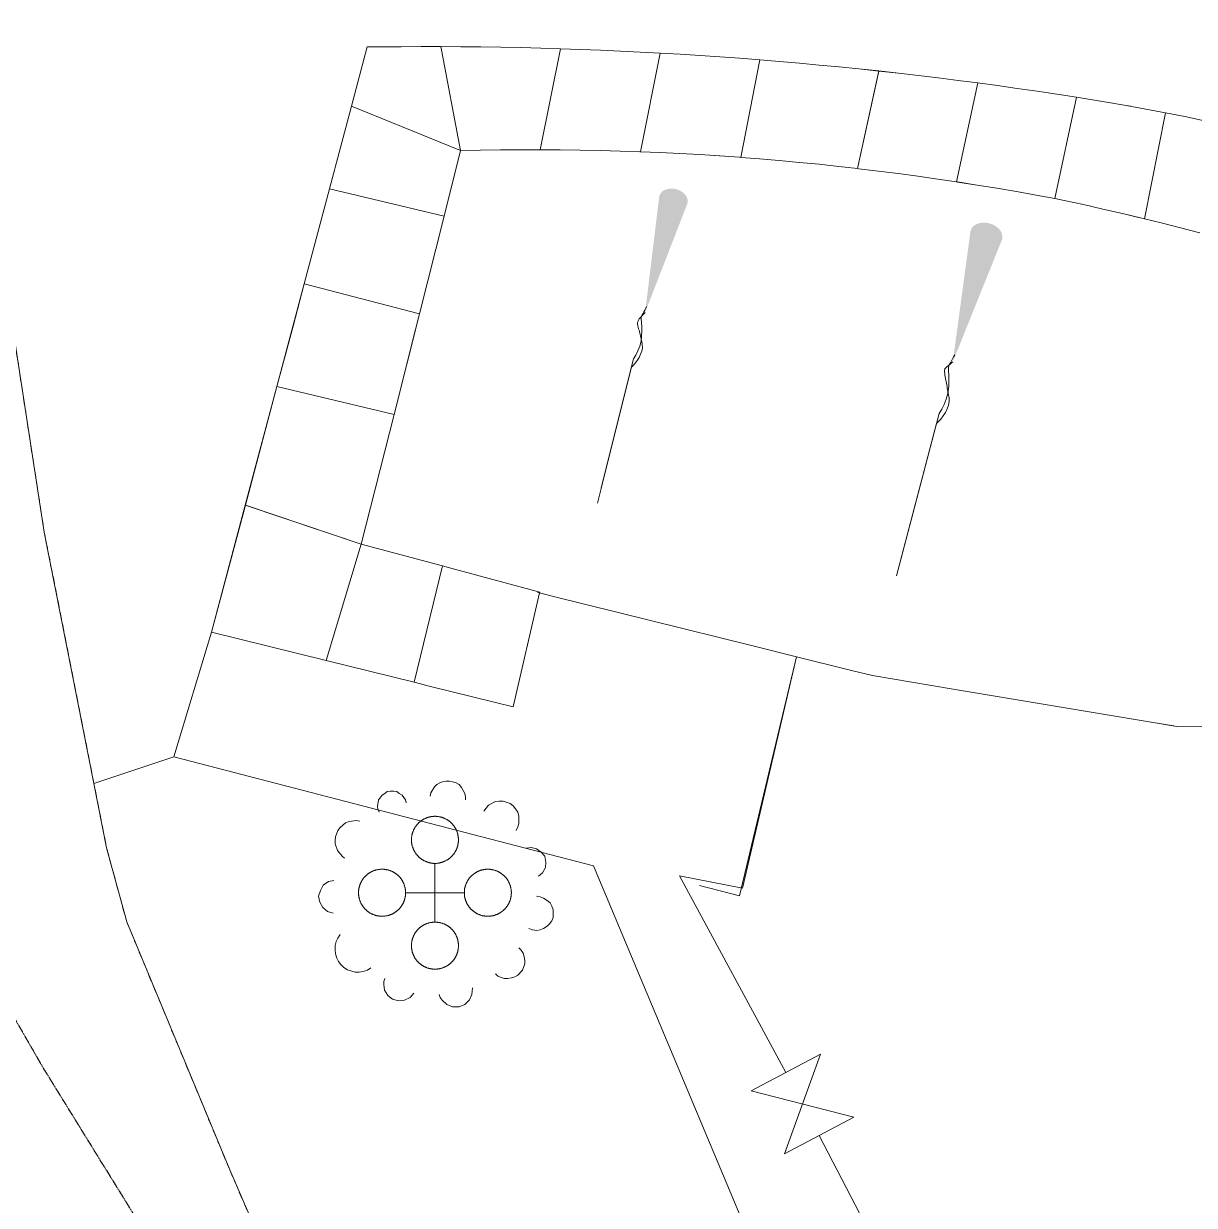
# Model space of a CAD drawing. Header units: millimetres. Extents: x 833924389 to 835767163, y 817400000 to 818811854.
# Drawn here: x 835438298 to 835453241, y 817904658 to 817919737 of the extents above; entities that cross this region are included whole.
import ezdxf

# ---------------------------------------------------------------- set-up
doc = ezdxf.new("R2010")
doc.units = ezdxf.units.MM
doc.header["$LTSCALE"] = 10
doc.header["$MEASUREMENT"] = 0
doc.linetypes.add('11SW4B$1$DGN Style 5', pattern=[1.174922, 0.503538, -0.671384])
doc.linetypes.add('DGN Style 2', pattern=[15.39188, 9.235128, -6.156752])
doc.layers.add('01_Base_Plan', color=5, linetype='Continuous', lineweight=5)

# ---------------------------------------------------------------- blocks, each defined once
blk = doc.blocks.new('11SW4B$0$SLOPE_201')
at = {"linetype": 'Continuous', "lineweight": -2}
h = blk.add_hatch(color=0, dxfattribs=at)
edge = h.paths.add_edge_path(flags=16)
edge.add_ellipse((0.136, 0), major_axis=(0, 0.185), ratio=0.731707, start_angle=0, end_angle=360)
at = {"color": 0, "linetype": 'Continuous', "lineweight": -2}
blk.add_line((2.344, -0.001), (4.131, -0.001), dxfattribs=at)
blk.add_open_spline([(1.621, -0.001), (1.666, -0.022), (1.708, -0.058), (1.757, -0.064), (1.806, -0.07), (1.848, -0.022), (1.893, -0.001), (1.938, 0.02), (1.983, 0.042), (2.028, 0.063), (2.126, 0.107), (2.28, 0.041), (2.344, -0.001)], degree=3, knots=[0, 0, 0, 0, 0.194395, 0.194395, 0.194395, 0.38822, 0.38822, 0.38822, 0.582291, 0.582291, 0.582291, 1, 1, 1, 1], dxfattribs=at)
blk.add_solid([(1.621, -0.001), (0.136, 0.186), (0.136, -0.186)], dxfattribs=at)
blk = doc.blocks.new('11SW4B$0$SLOPE_203')
at = {"linetype": 'Continuous', "lineweight": -2}
h = blk.add_hatch(color=0, dxfattribs=at)
edge = h.paths.add_edge_path(flags=16)
edge.add_ellipse((0.153, 0), major_axis=(0, 0.209), ratio=0.731707, start_angle=0, end_angle=360)
at = {"color": 0, "linetype": 'Continuous', "lineweight": -2}
blk.add_line((2.641, -0.001), (4.651, -0.001), dxfattribs=at)
blk.add_open_spline([(1.826, -0.001), (1.877, -0.025), (1.928, -0.096), (1.979, -0.072), (2.03, -0.049), (2.081, -0.025), (2.132, -0.001), (2.183, 0.023), (2.234, 0.046), (2.285, 0.07), (2.394, 0.121), (2.572, 0.048), (2.641, -0.001)], degree=3, knots=[0, 0, 0, 0, 0.194367, 0.194367, 0.194367, 0.388366, 0.388366, 0.388366, 0.582366, 0.582366, 0.582366, 1, 1, 1, 1], dxfattribs=at)
blk.add_solid([(1.826, -0.001), (0.154, 0.209), (0.153, -0.209)], dxfattribs=at)
blk = doc.blocks.new('11SW4B$0$OVTMIS')
at = {"layer": '01_Base_Plan', "linetype": 'Continuous', "lineweight": 0}
for p, q in [((-0.016, -0.011), (-0.016, 0.364)), ((-0.391, -0.011), (-0.016, -0.011)), ((-0.016, -0.011), (0.359, -0.011)), ((-0.016, -0.386), (-0.016, -0.011))]:
    blk.add_line(p, q, dxfattribs=at)
at = {"layer": '01_Base_Plan', "linetype": 'Continuous', "lineweight": 0, "flags": 128}
for points in [[(-0.076, 1.219), (-0.069, 1.264), (-0.024, 1.339), (0.006, 1.369), (0.044, 1.391), (0.081, 1.406), (0.126, 1.414), (0.171, 1.414), (0.209, 1.406), (0.254, 1.391), (0.291, 1.369), (0.321, 1.331), (0.366, 1.256), (0.374, 1.211), (0.374, 1.174)], [(-0.729, 1.016), (-0.744, 1.054), (-0.751, 1.091), (-0.736, 1.174), (-0.691, 1.234), (-0.654, 1.256), (-0.624, 1.279), (-0.586, 1.286), (-0.541, 1.286), (-0.504, 1.279), (-0.474, 1.256), (-0.436, 1.234), (-0.391, 1.174), (-0.384, 1.136)], [(0.606, 1.031), (0.666, 1.106), (0.756, 1.151), (0.801, 1.159), (0.854, 1.159), (0.944, 1.129), (0.981, 1.099), (1.011, 1.061), (1.041, 1.016), (1.056, 0.971), (1.056, 0.874), (1.041, 0.829), (1.019, 0.784)], [(-1.171, 0.431), (-1.201, 0.454), (-1.261, 0.529), (-1.291, 0.611), (-1.291, 0.656), (-1.284, 0.701), (-1.254, 0.784), (-1.224, 0.821), (-1.194, 0.851), (-1.156, 0.881), (-1.111, 0.896), (-1.021, 0.911), (-0.976, 0.904)], [(-0.016, 0.964), (-0.021, 0.964), (-0.027, 0.964), (-0.032, 0.963), (-0.037, 0.963), (-0.042, 0.963), (-0.048, 0.962), (-0.053, 0.961), (-0.058, 0.961), (-0.063, 0.96), (-0.068, 0.959), (-0.073, 0.958), (-0.079, 0.957), (-0.084, 0.956), (-0.089, 0.955), (-0.094, 0.954), (-0.099, 0.952), (-0.104, 0.951), (-0.109, 0.949), (-0.114, 0.947), (-0.119, 0.946), (-0.124, 0.944), (-0.129, 0.942), (-0.133, 0.94), (-0.138, 0.938), (-0.143, 0.936), (-0.148, 0.933), (-0.152, 0.931), (-0.157, 0.929), (-0.162, 0.926), (-0.166, 0.924), (-0.171, 0.921), (-0.175, 0.918), (-0.18, 0.915), (-0.184, 0.912), (-0.188, 0.91), (-0.193, 0.906), (-0.197, 0.903), (-0.201, 0.9), (-0.205, 0.897), (-0.209, 0.894), (-0.213, 0.89), (-0.217, 0.887), (-0.221, 0.883), (-0.225, 0.88), (-0.228, 0.876), (-0.232, 0.872), (-0.236, 0.868), (-0.239, 0.865), (-0.243, 0.861), (-0.246, 0.857), (-0.249, 0.853), (-0.253, 0.848), (-0.256, 0.844), (-0.259, 0.84), (-0.262, 0.836), (-0.265, 0.832), (-0.268, 0.827), (-0.271, 0.823), (-0.273, 0.818), (-0.276, 0.814), (-0.279, 0.809), (-0.281, 0.805), (-0.283, 0.8), (-0.286, 0.795), (-0.288, 0.79), (-0.29, 0.786), (-0.292, 0.781), (-0.294, 0.776), (-0.296, 0.771), (-0.298, 0.766), (-0.3, 0.761), (-0.301, 0.756), (-0.303, 0.751), (-0.305, 0.746), (-0.306, 0.741), (-0.307, 0.736), (-0.308, 0.731), (-0.31, 0.726), (-0.311, 0.721), (-0.312, 0.716), (-0.313, 0.711), (-0.313, 0.706), (-0.314, 0.7), (-0.315, 0.695), (-0.315, 0.69), (-0.315, 0.685), (-0.316, 0.679), (-0.316, 0.674), (-0.316, 0.669), (-0.316, 0.664), (-0.316, 0.658), (-0.316, 0.653), (-0.316, 0.648), (-0.315, 0.643), (-0.315, 0.638), (-0.315, 0.632), (-0.314, 0.627), (-0.313, 0.622), (-0.313, 0.617), (-0.312, 0.612), (-0.311, 0.607), (-0.31, 0.601), (-0.308, 0.596), (-0.307, 0.591), (-0.306, 0.586), (-0.305, 0.581), (-0.303, 0.576), (-0.301, 0.571), (-0.3, 0.566), (-0.298, 0.561), (-0.296, 0.556), (-0.294, 0.551), (-0.292, 0.547), (-0.29, 0.542), (-0.288, 0.537), (-0.286, 0.532), (-0.283, 0.528), (-0.281, 0.523), (-0.279, 0.518), (-0.276, 0.514), (-0.273, 0.509), (-0.271, 0.505), (-0.268, 0.5), (-0.265, 0.496), (-0.262, 0.492), (-0.259, 0.487), (-0.256, 0.483), (-0.253, 0.479), (-0.249, 0.475), (-0.246, 0.471), (-0.243, 0.467), (-0.239, 0.463), (-0.236, 0.459), (-0.232, 0.455), (-0.228, 0.452), (-0.225, 0.448), (-0.221, 0.444), (-0.217, 0.441), (-0.213, 0.437), (-0.209, 0.434), (-0.205, 0.431), (-0.201, 0.427), (-0.197, 0.424), (-0.193, 0.421), (-0.188, 0.418), (-0.184, 0.415), (-0.18, 0.412), (-0.175, 0.409), (-0.171, 0.407), (-0.166, 0.404), (-0.162, 0.401), (-0.157, 0.399), (-0.152, 0.396), (-0.148, 0.394), (-0.143, 0.392), (-0.138, 0.39), (-0.133, 0.388), (-0.129, 0.386), (-0.124, 0.384), (-0.119, 0.382), (-0.114, 0.38), (-0.109, 0.378), (-0.104, 0.377), (-0.099, 0.375), (-0.094, 0.374), (-0.089, 0.373), (-0.084, 0.371), (-0.079, 0.37), (-0.073, 0.369), (-0.068, 0.368), (-0.063, 0.367), (-0.058, 0.367), (-0.053, 0.366), (-0.048, 0.365), (-0.042, 0.365), (-0.037, 0.364), (-0.032, 0.364), (-0.027, 0.364), (-0.021, 0.364), (-0.016, 0.364)], [(-0.016, 0.364), (-0.011, 0.364), (-0.006, 0.364), (-0.001, 0.364), (0.005, 0.364), (0.01, 0.365), (0.015, 0.365), (0.02, 0.366), (0.026, 0.367), (0.031, 0.367), (0.036, 0.368), (0.041, 0.369), (0.046, 0.37), (0.051, 0.371), (0.056, 0.373), (0.061, 0.374), (0.067, 0.375), (0.071, 0.377), (0.077, 0.378), (0.081, 0.38), (0.086, 0.382), (0.091, 0.384), (0.096, 0.386), (0.101, 0.388), (0.106, 0.39), (0.111, 0.392), (0.115, 0.394), (0.12, 0.396), (0.125, 0.399), (0.129, 0.401), (0.134, 0.404), (0.138, 0.407), (0.143, 0.409), (0.147, 0.412), (0.152, 0.415), (0.156, 0.418), (0.16, 0.421), (0.164, 0.424), (0.169, 0.427), (0.173, 0.431), (0.177, 0.434), (0.181, 0.437), (0.185, 0.441), (0.188, 0.444), (0.192, 0.448), (0.196, 0.452), (0.2, 0.455), (0.203, 0.459), (0.207, 0.463), (0.21, 0.467), (0.214, 0.471), (0.217, 0.475), (0.22, 0.479), (0.223, 0.483), (0.227, 0.487), (0.23, 0.492), (0.233, 0.496), (0.235, 0.5), (0.238, 0.505), (0.241, 0.509), (0.244, 0.514), (0.246, 0.518), (0.249, 0.523), (0.251, 0.528), (0.253, 0.532), (0.256, 0.537), (0.258, 0.542), (0.26, 0.547), (0.262, 0.551), (0.264, 0.556), (0.266, 0.561), (0.267, 0.566), (0.269, 0.571), (0.271, 0.576), (0.272, 0.581), (0.274, 0.586), (0.275, 0.591), (0.276, 0.596), (0.277, 0.601), (0.278, 0.607), (0.279, 0.612), (0.28, 0.617), (0.281, 0.622), (0.282, 0.627), (0.282, 0.632), (0.283, 0.638), (0.283, 0.643), (0.283, 0.648), (0.284, 0.653), (0.284, 0.658), (0.284, 0.664), (0.284, 0.669), (0.284, 0.674), (0.283, 0.679), (0.283, 0.685), (0.283, 0.69), (0.282, 0.695), (0.282, 0.7), (0.281, 0.706), (0.28, 0.711), (0.279, 0.716), (0.278, 0.721), (0.277, 0.726), (0.276, 0.731), (0.275, 0.736), (0.274, 0.741), (0.272, 0.746), (0.271, 0.751), (0.269, 0.756), (0.267, 0.761), (0.266, 0.766), (0.264, 0.771), (0.262, 0.776), (0.26, 0.781), (0.258, 0.786), (0.256, 0.79), (0.253, 0.795), (0.251, 0.8), (0.249, 0.805), (0.246, 0.809), (0.244, 0.814), (0.241, 0.818), (0.238, 0.823), (0.235, 0.827), (0.233, 0.832), (0.23, 0.836), (0.227, 0.84), (0.223, 0.844), (0.22, 0.848), (0.217, 0.853), (0.214, 0.857), (0.21, 0.861), (0.207, 0.865), (0.203, 0.868), (0.2, 0.872), (0.196, 0.876), (0.192, 0.88), (0.188, 0.883), (0.185, 0.887), (0.181, 0.89), (0.177, 0.894), (0.173, 0.897), (0.169, 0.9), (0.164, 0.903), (0.16, 0.906), (0.156, 0.91), (0.152, 0.912), (0.147, 0.915), (0.143, 0.918), (0.138, 0.921), (0.134, 0.924), (0.129, 0.926), (0.125, 0.929), (0.12, 0.931), (0.115, 0.933), (0.111, 0.936), (0.106, 0.938), (0.101, 0.94), (0.096, 0.942), (0.091, 0.944), (0.086, 0.946), (0.081, 0.947), (0.077, 0.949), (0.071, 0.951), (0.067, 0.952), (0.061, 0.954), (0.056, 0.955), (0.051, 0.956), (0.046, 0.957), (0.041, 0.958), (0.036, 0.959), (0.031, 0.96), (0.026, 0.961), (0.02, 0.961), (0.015, 0.962), (0.01, 0.963), (0.005, 0.963), (-0.001, 0.963), (-0.006, 0.964), (-0.011, 0.964), (-0.016, 0.964)], [(1.146, 0.559), (1.214, 0.566), (1.281, 0.551), (1.341, 0.506), (1.386, 0.454), (1.401, 0.379), (1.394, 0.311), (1.356, 0.244), (1.304, 0.199)], [(-0.391, -0.011), (-0.391, -0.006), (-0.391, -0.001), (-0.392, 0.004), (-0.392, 0.01), (-0.392, 0.015), (-0.393, 0.02), (-0.393, 0.025), (-0.394, 0.031), (-0.395, 0.036), (-0.396, 0.041), (-0.397, 0.046), (-0.398, 0.051), (-0.399, 0.056), (-0.4, 0.061), (-0.401, 0.066), (-0.403, 0.071), (-0.404, 0.076), (-0.406, 0.081), (-0.408, 0.086), (-0.409, 0.091), (-0.411, 0.096), (-0.413, 0.101), (-0.415, 0.106), (-0.417, 0.111), (-0.419, 0.115), (-0.422, 0.12), (-0.424, 0.125), (-0.426, 0.13), (-0.429, 0.134), (-0.431, 0.139), (-0.434, 0.143), (-0.437, 0.148), (-0.44, 0.152), (-0.442, 0.157), (-0.445, 0.161), (-0.448, 0.165), (-0.452, 0.169), (-0.455, 0.173), (-0.458, 0.178), (-0.461, 0.182), (-0.465, 0.186), (-0.468, 0.19), (-0.472, 0.193), (-0.475, 0.197), (-0.479, 0.201), (-0.483, 0.205), (-0.487, 0.208), (-0.49, 0.212), (-0.494, 0.215), (-0.498, 0.219), (-0.502, 0.222), (-0.506, 0.225), (-0.511, 0.228), (-0.515, 0.231), (-0.519, 0.235), (-0.523, 0.237), (-0.528, 0.24), (-0.532, 0.243), (-0.537, 0.246), (-0.541, 0.249), (-0.546, 0.251), (-0.55, 0.254), (-0.555, 0.256), (-0.56, 0.258), (-0.564, 0.261), (-0.569, 0.263), (-0.574, 0.265), (-0.579, 0.267), (-0.584, 0.269), (-0.589, 0.271), (-0.594, 0.272), (-0.598, 0.274), (-0.604, 0.276), (-0.608, 0.277), (-0.614, 0.279), (-0.619, 0.28), (-0.624, 0.281), (-0.629, 0.282), (-0.634, 0.283), (-0.639, 0.284), (-0.644, 0.285), (-0.649, 0.286), (-0.655, 0.286), (-0.66, 0.287), (-0.665, 0.288), (-0.67, 0.288), (-0.676, 0.288), (-0.681, 0.289), (-0.686, 0.289), (-0.691, 0.289), (-0.696, 0.289), (-0.702, 0.289), (-0.707, 0.288), (-0.712, 0.288), (-0.717, 0.288), (-0.723, 0.287), (-0.728, 0.286), (-0.733, 0.286), (-0.738, 0.285), (-0.743, 0.284), (-0.748, 0.283), (-0.754, 0.282), (-0.759, 0.281), (-0.764, 0.28), (-0.769, 0.279), (-0.774, 0.277), (-0.779, 0.276), (-0.784, 0.274), (-0.789, 0.272), (-0.794, 0.271), (-0.799, 0.269), (-0.804, 0.267), (-0.808, 0.265), (-0.813, 0.263), (-0.818, 0.261), (-0.823, 0.258), (-0.827, 0.256), (-0.832, 0.254), (-0.837, 0.251), (-0.841, 0.249), (-0.846, 0.246), (-0.85, 0.243), (-0.855, 0.24), (-0.859, 0.237), (-0.863, 0.235), (-0.868, 0.231), (-0.872, 0.228), (-0.876, 0.225), (-0.88, 0.222), (-0.884, 0.219), (-0.888, 0.215), (-0.892, 0.212), (-0.896, 0.208), (-0.9, 0.205), (-0.903, 0.201), (-0.907, 0.197), (-0.911, 0.193), (-0.914, 0.19), (-0.918, 0.186), (-0.921, 0.182), (-0.924, 0.178), (-0.928, 0.173), (-0.931, 0.169), (-0.934, 0.165), (-0.937, 0.161), (-0.94, 0.157), (-0.943, 0.152), (-0.946, 0.148), (-0.948, 0.143), (-0.951, 0.139), (-0.954, 0.134), (-0.956, 0.13), (-0.958, 0.125), (-0.961, 0.12), (-0.963, 0.115), (-0.965, 0.111), (-0.967, 0.106), (-0.969, 0.101), (-0.971, 0.096), (-0.973, 0.091), (-0.975, 0.086), (-0.976, 0.081), (-0.978, 0.076), (-0.98, 0.071), (-0.981, 0.066), (-0.982, 0.061), (-0.983, 0.056), (-0.985, 0.051), (-0.986, 0.046), (-0.987, 0.041), (-0.988, 0.036), (-0.988, 0.031), (-0.989, 0.025), (-0.99, 0.02), (-0.99, 0.015), (-0.99, 0.01), (-0.991, 0.004), (-0.991, -0.001), (-0.991, -0.006), (-0.991, -0.011), (-0.991, -0.017), (-0.991, -0.022), (-0.991, -0.027), (-0.99, -0.032), (-0.99, -0.037), (-0.99, -0.043), (-0.989, -0.048), (-0.988, -0.053), (-0.988, -0.058), (-0.987, -0.063), (-0.986, -0.068), (-0.985, -0.074), (-0.983, -0.079), (-0.982, -0.084), (-0.981, -0.089), (-0.98, -0.094), (-0.978, -0.099), (-0.976, -0.104), (-0.975, -0.109), (-0.973, -0.114), (-0.971, -0.119), (-0.969, -0.124), (-0.967, -0.128), (-0.965, -0.133), (-0.963, -0.138), (-0.961, -0.143), (-0.958, -0.147), (-0.956, -0.152), (-0.954, -0.157), (-0.951, -0.161), (-0.948, -0.166), (-0.946, -0.17), (-0.943, -0.175), (-0.94, -0.179), (-0.937, -0.183), (-0.934, -0.188), (-0.931, -0.192), (-0.928, -0.196), (-0.924, -0.2), (-0.921, -0.204), (-0.918, -0.208), (-0.914, -0.212), (-0.911, -0.216), (-0.907, -0.22), (-0.903, -0.223), (-0.9, -0.227), (-0.896, -0.231), (-0.892, -0.234), (-0.888, -0.238), (-0.884, -0.241), (-0.88, -0.244), (-0.876, -0.248), (-0.872, -0.251), (-0.868, -0.254), (-0.863, -0.257), (-0.859, -0.26), (-0.855, -0.263), (-0.85, -0.266), (-0.846, -0.268), (-0.841, -0.271), (-0.837, -0.274), (-0.832, -0.276), (-0.827, -0.279), (-0.823, -0.281), (-0.818, -0.283), (-0.813, -0.285), (-0.808, -0.287), (-0.804, -0.289), (-0.799, -0.291), (-0.794, -0.293), (-0.789, -0.295), (-0.784, -0.297), (-0.779, -0.298), (-0.774, -0.3), (-0.769, -0.301), (-0.764, -0.302), (-0.759, -0.304), (-0.754, -0.305), (-0.748, -0.306), (-0.743, -0.307), (-0.738, -0.308), (-0.733, -0.308), (-0.728, -0.309), (-0.723, -0.31), (-0.717, -0.31), (-0.712, -0.311), (-0.707, -0.311), (-0.702, -0.311), (-0.696, -0.311), (-0.691, -0.311), (-0.686, -0.311), (-0.681, -0.311), (-0.676, -0.311), (-0.67, -0.311), (-0.665, -0.31), (-0.66, -0.31), (-0.655, -0.309), (-0.649, -0.308), (-0.644, -0.308), (-0.639, -0.307), (-0.634, -0.306), (-0.629, -0.305), (-0.624, -0.304), (-0.619, -0.302), (-0.614, -0.301), (-0.608, -0.3), (-0.604, -0.298), (-0.598, -0.297), (-0.594, -0.295), (-0.589, -0.293), (-0.584, -0.291), (-0.579, -0.289), (-0.574, -0.287), (-0.569, -0.285), (-0.564, -0.283), (-0.56, -0.281), (-0.555, -0.279), (-0.55, -0.276), (-0.546, -0.274), (-0.541, -0.271), (-0.537, -0.268), (-0.532, -0.266), (-0.528, -0.263), (-0.523, -0.26), (-0.519, -0.257), (-0.515, -0.254), (-0.511, -0.251), (-0.506, -0.248), (-0.502, -0.244), (-0.498, -0.241), (-0.494, -0.238), (-0.49, -0.234), (-0.487, -0.231), (-0.483, -0.227), (-0.479, -0.223), (-0.475, -0.22), (-0.472, -0.216), (-0.468, -0.212), (-0.465, -0.208), (-0.461, -0.204), (-0.458, -0.2), (-0.455, -0.196), (-0.452, -0.192), (-0.448, -0.188), (-0.445, -0.183), (-0.442, -0.179), (-0.44, -0.175), (-0.437, -0.17), (-0.434, -0.166), (-0.431, -0.161), (-0.429, -0.157), (-0.426, -0.152), (-0.424, -0.147), (-0.422, -0.143), (-0.419, -0.138), (-0.417, -0.133), (-0.415, -0.128), (-0.413, -0.124), (-0.411, -0.119), (-0.409, -0.114), (-0.408, -0.109), (-0.406, -0.104), (-0.404, -0.099), (-0.403, -0.094), (-0.401, -0.089), (-0.4, -0.084), (-0.399, -0.079), (-0.398, -0.074), (-0.397, -0.068), (-0.396, -0.063), (-0.395, -0.058), (-0.394, -0.053), (-0.393, -0.048), (-0.393, -0.043), (-0.392, -0.037), (-0.392, -0.032), (-0.392, -0.027), (-0.391, -0.022), (-0.391, -0.017), (-0.391, -0.011)], [(0.959, -0.011), (0.959, -0.006), (0.959, -0.001), (0.958, 0.004), (0.958, 0.01), (0.958, 0.015), (0.957, 0.02), (0.957, 0.025), (0.956, 0.031), (0.955, 0.036), (0.954, 0.041), (0.953, 0.046), (0.952, 0.051), (0.951, 0.056), (0.95, 0.061), (0.949, 0.066), (0.947, 0.071), (0.946, 0.076), (0.944, 0.081), (0.942, 0.086), (0.941, 0.091), (0.939, 0.096), (0.937, 0.101), (0.935, 0.106), (0.933, 0.111), (0.931, 0.115), (0.928, 0.12), (0.926, 0.125), (0.924, 0.13), (0.921, 0.134), (0.919, 0.139), (0.916, 0.143), (0.913, 0.148), (0.91, 0.152), (0.908, 0.157), (0.905, 0.161), (0.902, 0.165), (0.898, 0.169), (0.895, 0.173), (0.892, 0.178), (0.889, 0.182), (0.885, 0.186), (0.882, 0.19), (0.878, 0.193), (0.875, 0.197), (0.871, 0.201), (0.867, 0.205), (0.863, 0.208), (0.86, 0.212), (0.856, 0.215), (0.852, 0.219), (0.848, 0.222), (0.844, 0.225), (0.839, 0.228), (0.835, 0.231), (0.831, 0.235), (0.827, 0.237), (0.822, 0.24), (0.818, 0.243), (0.813, 0.246), (0.809, 0.249), (0.804, 0.251), (0.8, 0.254), (0.795, 0.256), (0.79, 0.258), (0.786, 0.261), (0.781, 0.263), (0.776, 0.265), (0.771, 0.267), (0.766, 0.269), (0.761, 0.271), (0.756, 0.272), (0.752, 0.274), (0.746, 0.276), (0.742, 0.277), (0.736, 0.279), (0.731, 0.28), (0.726, 0.281), (0.721, 0.282), (0.716, 0.283), (0.711, 0.284), (0.706, 0.285), (0.701, 0.286), (0.695, 0.286), (0.69, 0.287), (0.685, 0.288), (0.68, 0.288), (0.674, 0.288), (0.669, 0.289), (0.664, 0.289), (0.659, 0.289), (0.654, 0.289), (0.648, 0.289), (0.643, 0.288), (0.638, 0.288), (0.633, 0.288), (0.627, 0.287), (0.622, 0.286), (0.617, 0.286), (0.612, 0.285), (0.607, 0.284), (0.602, 0.283), (0.596, 0.282), (0.591, 0.281), (0.586, 0.28), (0.581, 0.279), (0.576, 0.277), (0.571, 0.276), (0.566, 0.274), (0.561, 0.272), (0.556, 0.271), (0.551, 0.269), (0.546, 0.267), (0.542, 0.265), (0.537, 0.263), (0.532, 0.261), (0.527, 0.258), (0.523, 0.256), (0.518, 0.254), (0.513, 0.251), (0.509, 0.249), (0.504, 0.246), (0.5, 0.243), (0.495, 0.24), (0.491, 0.237), (0.487, 0.235), (0.482, 0.231), (0.478, 0.228), (0.474, 0.225), (0.47, 0.222), (0.466, 0.219), (0.462, 0.215), (0.458, 0.212), (0.454, 0.208), (0.45, 0.205), (0.447, 0.201), (0.443, 0.197), (0.439, 0.193), (0.436, 0.19), (0.432, 0.186), (0.429, 0.182), (0.426, 0.178), (0.422, 0.173), (0.419, 0.169), (0.416, 0.165), (0.413, 0.161), (0.41, 0.157), (0.407, 0.152), (0.404, 0.148), (0.402, 0.143), (0.399, 0.139), (0.396, 0.134), (0.394, 0.13), (0.392, 0.125), (0.389, 0.12), (0.387, 0.115), (0.385, 0.111), (0.383, 0.106), (0.381, 0.101), (0.379, 0.096), (0.377, 0.091), (0.375, 0.086), (0.374, 0.081), (0.372, 0.076), (0.37, 0.071), (0.369, 0.066), (0.368, 0.061), (0.367, 0.056), (0.365, 0.051), (0.364, 0.046), (0.363, 0.041), (0.362, 0.036), (0.362, 0.031), (0.361, 0.025), (0.36, 0.02), (0.36, 0.015), (0.36, 0.01), (0.359, 0.004), (0.359, -0.001), (0.359, -0.006), (0.359, -0.011)], [(-1.314, -0.274), (-1.389, -0.251), (-1.449, -0.199), (-1.486, -0.131), (-1.501, -0.056), (-1.479, 0.019), (-1.441, 0.086), (-1.374, 0.131), (-1.306, 0.146)], [(0.359, -0.011), (0.359, -0.017), (0.359, -0.022), (0.359, -0.027), (0.36, -0.032), (0.36, -0.037), (0.36, -0.043), (0.361, -0.048), (0.362, -0.053), (0.362, -0.058), (0.363, -0.063), (0.364, -0.068), (0.365, -0.074), (0.367, -0.079), (0.368, -0.084), (0.369, -0.089), (0.37, -0.094), (0.372, -0.099), (0.374, -0.104), (0.375, -0.109), (0.377, -0.114), (0.379, -0.119), (0.381, -0.124), (0.383, -0.128), (0.385, -0.133), (0.387, -0.138), (0.389, -0.143), (0.392, -0.147), (0.394, -0.152), (0.396, -0.157), (0.399, -0.161), (0.402, -0.166), (0.404, -0.17), (0.407, -0.175), (0.41, -0.179), (0.413, -0.183), (0.416, -0.188), (0.419, -0.192), (0.422, -0.196), (0.426, -0.2), (0.429, -0.204), (0.432, -0.208), (0.436, -0.212), (0.439, -0.216), (0.443, -0.22), (0.447, -0.223), (0.45, -0.227), (0.454, -0.231), (0.458, -0.234), (0.462, -0.238), (0.466, -0.241), (0.47, -0.244), (0.474, -0.248), (0.478, -0.251), (0.482, -0.254), (0.487, -0.257), (0.491, -0.26), (0.495, -0.263), (0.5, -0.266), (0.504, -0.268), (0.509, -0.271), (0.513, -0.274), (0.518, -0.276), (0.523, -0.279), (0.527, -0.281), (0.532, -0.283), (0.537, -0.285), (0.542, -0.287), (0.546, -0.289), (0.551, -0.291), (0.556, -0.293), (0.561, -0.295), (0.566, -0.297), (0.571, -0.298), (0.576, -0.3), (0.581, -0.301), (0.586, -0.302), (0.591, -0.304), (0.596, -0.305), (0.602, -0.306), (0.607, -0.307), (0.612, -0.308), (0.617, -0.308), (0.622, -0.309), (0.627, -0.31), (0.633, -0.31), (0.638, -0.311), (0.643, -0.311), (0.648, -0.311), (0.654, -0.311), (0.659, -0.311), (0.664, -0.311), (0.669, -0.311), (0.674, -0.311), (0.68, -0.311), (0.685, -0.31), (0.69, -0.31), (0.695, -0.309), (0.701, -0.308), (0.706, -0.308), (0.711, -0.307), (0.716, -0.306), (0.721, -0.305), (0.726, -0.304), (0.731, -0.302), (0.736, -0.301), (0.742, -0.3), (0.746, -0.298), (0.752, -0.297), (0.756, -0.295), (0.761, -0.293), (0.766, -0.291), (0.771, -0.289), (0.776, -0.287), (0.781, -0.285), (0.786, -0.283), (0.79, -0.281), (0.795, -0.279), (0.8, -0.276), (0.804, -0.274), (0.809, -0.271), (0.813, -0.268), (0.818, -0.266), (0.822, -0.263), (0.827, -0.26), (0.831, -0.257), (0.835, -0.254), (0.839, -0.251), (0.844, -0.248), (0.848, -0.244), (0.852, -0.241), (0.856, -0.238), (0.86, -0.234), (0.863, -0.231), (0.867, -0.227), (0.871, -0.223), (0.875, -0.22), (0.878, -0.216), (0.882, -0.212), (0.885, -0.208), (0.889, -0.204), (0.892, -0.2), (0.895, -0.196), (0.898, -0.192), (0.902, -0.188), (0.905, -0.183), (0.908, -0.179), (0.91, -0.175), (0.913, -0.17), (0.916, -0.166), (0.919, -0.161), (0.921, -0.157), (0.924, -0.152), (0.926, -0.147), (0.928, -0.143), (0.931, -0.138), (0.933, -0.133), (0.935, -0.128), (0.937, -0.124), (0.939, -0.119), (0.941, -0.114), (0.942, -0.109), (0.944, -0.104), (0.946, -0.099), (0.947, -0.094), (0.949, -0.089), (0.95, -0.084), (0.951, -0.079), (0.952, -0.074), (0.953, -0.068), (0.954, -0.063), (0.955, -0.058), (0.956, -0.053), (0.957, -0.048), (0.957, -0.043), (0.958, -0.037), (0.958, -0.032), (0.958, -0.027), (0.959, -0.022), (0.959, -0.017), (0.959, -0.011)], [(1.281, -0.056), (1.326, -0.064), (1.371, -0.079), (1.416, -0.109), (1.454, -0.139), (1.476, -0.184), (1.491, -0.229), (1.491, -0.326), (1.476, -0.371), (1.446, -0.409), (1.416, -0.439), (1.371, -0.469), (1.326, -0.484), (1.281, -0.491), (1.229, -0.484), (1.184, -0.469)], [(-0.016, -0.386), (-0.021, -0.386), (-0.027, -0.386), (-0.032, -0.387), (-0.037, -0.387), (-0.042, -0.387), (-0.048, -0.388), (-0.053, -0.389), (-0.058, -0.389), (-0.063, -0.39), (-0.068, -0.391), (-0.073, -0.392), (-0.079, -0.393), (-0.084, -0.394), (-0.089, -0.395), (-0.094, -0.396), (-0.099, -0.398), (-0.104, -0.399), (-0.109, -0.401), (-0.114, -0.403), (-0.119, -0.404), (-0.124, -0.406), (-0.129, -0.408), (-0.133, -0.41), (-0.138, -0.412), (-0.143, -0.414), (-0.148, -0.417), (-0.152, -0.419), (-0.157, -0.421), (-0.162, -0.424), (-0.166, -0.426), (-0.171, -0.429), (-0.175, -0.432), (-0.18, -0.435), (-0.184, -0.438), (-0.188, -0.44), (-0.193, -0.444), (-0.197, -0.447), (-0.201, -0.45), (-0.205, -0.453), (-0.209, -0.456), (-0.213, -0.46), (-0.217, -0.463), (-0.221, -0.467), (-0.225, -0.47), (-0.228, -0.474), (-0.232, -0.478), (-0.236, -0.482), (-0.239, -0.485), (-0.243, -0.489), (-0.246, -0.493), (-0.249, -0.497), (-0.253, -0.502), (-0.256, -0.506), (-0.259, -0.51), (-0.262, -0.514), (-0.265, -0.518), (-0.268, -0.523), (-0.271, -0.527), (-0.273, -0.532), (-0.276, -0.536), (-0.279, -0.541), (-0.281, -0.545), (-0.283, -0.55), (-0.286, -0.555), (-0.288, -0.56), (-0.29, -0.564), (-0.292, -0.569), (-0.294, -0.574), (-0.296, -0.579), (-0.298, -0.584), (-0.3, -0.589), (-0.301, -0.594), (-0.303, -0.599), (-0.305, -0.604), (-0.306, -0.609), (-0.307, -0.614), (-0.308, -0.619), (-0.31, -0.624), (-0.311, -0.629), (-0.312, -0.634), (-0.313, -0.639), (-0.313, -0.644), (-0.314, -0.65), (-0.315, -0.655), (-0.315, -0.66), (-0.315, -0.665), (-0.316, -0.671), (-0.316, -0.676), (-0.316, -0.681), (-0.316, -0.686), (-0.316, -0.692), (-0.316, -0.697), (-0.316, -0.702), (-0.315, -0.707), (-0.315, -0.712), (-0.315, -0.718), (-0.314, -0.723), (-0.313, -0.728), (-0.313, -0.733), (-0.312, -0.738), (-0.311, -0.743), (-0.31, -0.749), (-0.308, -0.754), (-0.307, -0.759), (-0.306, -0.764), (-0.305, -0.769), (-0.303, -0.774), (-0.301, -0.779), (-0.3, -0.784), (-0.298, -0.789), (-0.296, -0.794), (-0.294, -0.799), (-0.292, -0.803), (-0.29, -0.808), (-0.288, -0.813), (-0.286, -0.818), (-0.283, -0.822), (-0.281, -0.827), (-0.279, -0.832), (-0.276, -0.836), (-0.273, -0.841), (-0.271, -0.845), (-0.268, -0.85), (-0.265, -0.854), (-0.262, -0.858), (-0.259, -0.863), (-0.256, -0.867), (-0.253, -0.871), (-0.249, -0.875), (-0.246, -0.879), (-0.243, -0.883), (-0.239, -0.887), (-0.236, -0.891), (-0.232, -0.895), (-0.228, -0.898), (-0.225, -0.902), (-0.221, -0.906), (-0.217, -0.909), (-0.213, -0.913), (-0.209, -0.916), (-0.205, -0.919), (-0.201, -0.923), (-0.197, -0.926), (-0.193, -0.929), (-0.188, -0.932), (-0.184, -0.935), (-0.18, -0.938), (-0.175, -0.941), (-0.171, -0.943), (-0.166, -0.946), (-0.162, -0.949), (-0.157, -0.951), (-0.152, -0.954), (-0.148, -0.956), (-0.143, -0.958), (-0.138, -0.96), (-0.133, -0.962), (-0.129, -0.964), (-0.124, -0.966), (-0.119, -0.968), (-0.114, -0.97), (-0.109, -0.972), (-0.104, -0.973), (-0.099, -0.975), (-0.094, -0.976), (-0.089, -0.977), (-0.084, -0.979), (-0.079, -0.98), (-0.073, -0.981), (-0.068, -0.982), (-0.063, -0.983), (-0.058, -0.983), (-0.053, -0.984), (-0.048, -0.985), (-0.042, -0.985), (-0.037, -0.986), (-0.032, -0.986), (-0.027, -0.986), (-0.021, -0.986), (-0.016, -0.986), (-0.011, -0.986), (-0.006, -0.986), (-0.001, -0.986), (0.005, -0.986), (0.01, -0.985), (0.015, -0.985), (0.02, -0.984), (0.026, -0.983), (0.031, -0.983), (0.036, -0.982), (0.041, -0.981), (0.046, -0.98), (0.051, -0.979), (0.056, -0.977), (0.061, -0.976), (0.067, -0.975), (0.071, -0.973), (0.077, -0.972), (0.081, -0.97), (0.086, -0.968), (0.091, -0.966), (0.096, -0.964), (0.101, -0.962), (0.106, -0.96), (0.111, -0.958), (0.115, -0.956), (0.12, -0.954), (0.125, -0.951), (0.129, -0.949), (0.134, -0.946), (0.138, -0.943), (0.143, -0.941), (0.147, -0.938), (0.152, -0.935), (0.156, -0.932), (0.16, -0.929), (0.164, -0.926), (0.169, -0.923), (0.173, -0.919), (0.177, -0.916), (0.181, -0.913), (0.185, -0.909), (0.188, -0.906), (0.192, -0.902), (0.196, -0.898), (0.2, -0.895), (0.203, -0.891), (0.207, -0.887), (0.21, -0.883), (0.214, -0.879), (0.217, -0.875), (0.22, -0.871), (0.223, -0.867), (0.227, -0.863), (0.23, -0.858), (0.233, -0.854), (0.235, -0.85), (0.238, -0.845), (0.241, -0.841), (0.244, -0.836), (0.246, -0.832), (0.249, -0.827), (0.251, -0.822), (0.253, -0.818), (0.256, -0.813), (0.258, -0.808), (0.26, -0.803), (0.262, -0.799), (0.264, -0.794), (0.266, -0.789), (0.267, -0.784), (0.269, -0.779), (0.271, -0.774), (0.272, -0.769), (0.274, -0.764), (0.275, -0.759), (0.276, -0.754), (0.277, -0.749), (0.278, -0.743), (0.279, -0.738), (0.28, -0.733), (0.281, -0.728), (0.282, -0.723), (0.282, -0.718), (0.283, -0.712), (0.283, -0.707), (0.283, -0.702), (0.284, -0.697), (0.284, -0.692), (0.284, -0.686), (0.284, -0.681), (0.284, -0.676), (0.283, -0.671), (0.283, -0.665), (0.283, -0.66), (0.282, -0.655), (0.282, -0.65), (0.281, -0.644), (0.28, -0.639), (0.279, -0.634), (0.278, -0.629), (0.277, -0.624), (0.276, -0.619), (0.275, -0.614), (0.274, -0.609), (0.272, -0.604), (0.271, -0.599), (0.269, -0.594), (0.267, -0.589), (0.266, -0.584), (0.264, -0.579), (0.262, -0.574), (0.26, -0.569), (0.258, -0.564), (0.256, -0.56), (0.253, -0.555), (0.251, -0.55), (0.249, -0.545), (0.246, -0.541), (0.244, -0.536), (0.241, -0.532), (0.238, -0.527), (0.235, -0.523), (0.233, -0.518), (0.23, -0.514), (0.227, -0.51), (0.223, -0.506), (0.22, -0.502), (0.217, -0.497), (0.214, -0.493), (0.21, -0.489), (0.207, -0.485), (0.203, -0.482), (0.2, -0.478), (0.196, -0.474), (0.192, -0.47), (0.188, -0.467), (0.185, -0.463), (0.181, -0.46), (0.177, -0.456), (0.173, -0.453), (0.169, -0.45), (0.164, -0.447), (0.16, -0.444), (0.156, -0.44), (0.152, -0.438), (0.147, -0.435), (0.143, -0.432), (0.138, -0.429), (0.134, -0.426), (0.129, -0.424), (0.125, -0.421), (0.12, -0.419), (0.115, -0.417), (0.111, -0.414), (0.106, -0.412), (0.101, -0.41), (0.096, -0.408), (0.091, -0.406), (0.086, -0.404), (0.081, -0.403), (0.077, -0.401), (0.071, -0.399), (0.067, -0.398), (0.061, -0.396), (0.056, -0.395), (0.051, -0.394), (0.046, -0.393), (0.041, -0.392), (0.036, -0.391), (0.031, -0.39), (0.026, -0.389), (0.02, -0.389), (0.015, -0.388), (0.01, -0.387), (0.005, -0.387), (-0.001, -0.387), (-0.006, -0.386), (-0.011, -0.386), (-0.016, -0.386)], [(-0.834, -0.971), (-0.879, -1.001), (-0.931, -1.016), (-0.984, -1.024), (-1.036, -1.024), (-1.134, -0.994), (-1.179, -0.964), (-1.216, -0.926), (-1.246, -0.889), (-1.269, -0.844), (-1.284, -0.791), (-1.291, -0.739), (-1.291, -0.686), (-1.276, -0.634), (-1.254, -0.589), (-1.224, -0.544)], [(1.056, -0.716), (1.086, -0.746), (1.109, -0.784), (1.124, -0.829), (1.131, -0.874), (1.131, -0.919), (1.101, -1.001), (1.041, -1.061), (1.004, -1.084), (0.959, -1.099), (0.914, -1.106), (0.869, -1.106), (0.786, -1.076), (0.756, -1.046)], [(-0.286, -1.294), (-0.331, -1.346), (-0.406, -1.384), (-0.481, -1.391), (-0.556, -1.369), (-0.616, -1.324), (-0.661, -1.256), (-0.669, -1.181), (-0.669, -1.144), (-0.654, -1.106)], [(0.464, -1.226), (0.456, -1.309), (0.426, -1.376), (0.366, -1.436), (0.291, -1.466), (0.209, -1.466), (0.134, -1.436), (0.074, -1.384), (0.051, -1.346), (0.036, -1.309)]]:
    blk.add_lwpolyline(points, dxfattribs=at)

msp = doc.modelspace()

# ---------------------------------------------------------------- hatches: boundary and pattern name
at = {"layer": '01_Base_Plan', "linetype": 'Continuous'}
h = msp.add_hatch(color=256, dxfattribs=at)
edge = h.paths.add_edge_path()
edge.add_ellipse((835446594, 817917500), major_axis=(-31, -125), ratio=0.683333, start_angle=0, end_angle=360)
h = msp.add_hatch(color=256, dxfattribs=at)
edge = h.paths.add_edge_path()
edge.add_ellipse((835450588, 817917047), major_axis=(-37, -140), ratio=0.683333, start_angle=0, end_angle=360)

# ---------------------------------------------------------------- linework, layer by layer
for p, q in [((835445152, 817919417), (835444889, 817918128)), ((835446423, 817919361), (835446173, 817918102)), ((835447693, 817919275), (835447450, 817918030)), ((835449214, 817919133), (835448941, 817917888)), ((835450477, 817918980), (835450205, 817917718)), ((835451736, 817918798), (835451462, 817917504)), ((835452871, 817918600), (835452606, 817917245)), ((835443664, 817917281), (835442202, 817917631)), ((835443349, 817916034), (835441879, 817916416)), ((835446083, 817915460), (835445671, 817913812)), ((835443026, 817914751), (835441531, 817915108)), ((835449985, 817914764), (835449498, 817912918)), ((835443644, 817912818), (835443282, 817911333)), ((835439194, 817910040), (835440215, 817910383)), ((835446669, 817908864), (835448028, 817906354)), ((835449946, 817902674), (835448453, 817905549))]:
    msp.add_line(p, q, dxfattribs=at)
at = {"layer": '01_Base_Plan', "linetype": 'DGN Style 2', "flags": 128}
for points in [[(835413992, 817968294), (835413973, 817967865), (835413934, 817967614), (835413896, 817967363), (835413859, 817967112), (835413823, 817966861), (835413787, 817966610), (835413753, 817966359), (835413720, 817966107), (835413688, 817965856), (835413657, 817965604), (835413627, 817965352), (835413598, 817965100), (835413570, 817964848), (835413542, 817964596), (835413516, 817964343), (835413491, 817964091), (835413467, 817963838), (835413444, 817963586), (835413421, 817963333), (835413400, 817963080), (835413380, 817962827), (835413361, 817962574), (835413342, 817962322), (835413325, 817962068), (835413309, 817961815), (835413294, 817961562), (835413280, 817961309), (835413266, 817961056), (835413254, 817960802), (835413243, 817960549), (835413232, 817960295), (835413223, 817960042), (835413215, 817959788), (835413208, 817959535), (835413201, 817959281), (835413196, 817959028), (835413192, 817958774), (835413188, 817958520), (835413186, 817958267), (835413185, 817958013), (835413184, 817957759), (835413185, 817957506), (835413187, 817957252), (835413190, 817956999), (835413193, 817956745), (835413198, 817956491), (835413204, 817956238), (835413210, 817955984), (835413218, 817955731), (835413227, 817955477), (835413236, 817955224), (835413247, 817954970), (835413259, 817954717), (835413271, 817954464), (835413285, 817954210), (835413299, 817953957), (835413315, 817953704), (835413332, 817953451), (835413349, 817953198), (835413368, 817952945), (835413388, 817952692), (835413427, 817952218), (835413447, 817951965), (835413469, 817951712), (835413493, 817951460), (835413520, 817951207), (835413550, 817950955), (835413581, 817950704), (835413616, 817950453), (835413652, 817950202), (835413691, 817949951), (835413733, 817949701), (835413777, 817949451), (835413823, 817949202), (835413872, 817948953), (835413923, 817948704), (835413977, 817948456), (835414033, 817948209), (835414091, 817947962), (835414152, 817947716), (835414215, 817947470), (835414280, 817947225), (835414348, 817946981), (835414418, 817946737), (835414491, 817946494), (835414566, 817946251), (835414643, 817946010), (835414723, 817945769), (835414805, 817945529), (835414889, 817945289), (835414975, 817945051), (835415064, 817944813), (835415155, 817944577), (835415249, 817944341), (835415344, 817944106), (835415442, 817943872), (835415543, 817943638), (835415645, 817943406), (835415750, 817943175), (835415857, 817942945), (835415966, 817942716), (835416077, 817942488), (835416191, 817942261), (835416306, 817942035), (835416424, 817941810), (835416656, 817941383), (835416768, 817941155), (835416881, 817940928), (835416995, 817940701), (835417109, 817940475), (835417225, 817940249), (835417341, 817940023), (835417458, 817939798), (835417576, 817939573), (835417695, 817939349), (835417815, 817939125), (835417935, 817938902), (835418057, 817938679), (835418179, 817938457), (835418302, 817938235), (835418426, 817938013), (835418551, 817937792), (835418676, 817937572), (835418803, 817937352), (835418930, 817937132), (835419058, 817936913), (835419187, 817936694), (835419317, 817936476), (835419447, 817936259), (835419579, 817936042), (835419711, 817935825), (835419844, 817935609), (835419978, 817935393), (835420113, 817935178), (835420248, 817934963), (835420385, 817934749), (835420522, 817934536), (835420660, 817934323), (835420799, 817934110), (835420939, 817933898), (835421079, 817933687), (835421220, 817933476), (835421362, 817933265), (835421598, 817932920), (835421743, 817932711), (835421888, 817932502), (835422032, 817932294), (835422176, 817932085), (835422321, 817931876), (835422464, 817931667), (835422608, 817931457), (835422752, 817931248), (835422895, 817931039), (835423039, 817930829), (835423182, 817930619), (835423325, 817930410), (835423468, 817930200), (835423610, 817929990), (835423753, 817929780), (835423895, 817929569), (835424037, 817929359), (835424179, 817929149), (835424321, 817928938), (835424463, 817928728), (835424604, 817928517), (835424745, 817928306), (835424887, 817928095), (835425028, 817927884), (835425168, 817927673), (835425309, 817927461), (835425450, 817927250), (835425590, 817927039), (835425730, 817926827), (835425870, 817926615), (835426010, 817926403), (835426150, 817926191), (835426289, 817925979), (835426429, 817925767), (835426568, 817925555), (835426707, 817925343), (835426846, 817925130), (835426985, 817924917), (835427123, 817924705), (835427262, 817924492), (835427400, 817924279), (835427538, 817924066), (835427697, 817923820), (835427836, 817923608), (835427974, 817923395), (835428113, 817923183), (835428252, 817922970), (835428390, 817922757), (835428529, 817922545), (835428667, 817922332), (835428805, 817922119), (835428944, 817921906), (835429082, 817921693), (835429220, 817921480), (835429358, 817921267), (835429496, 817921054), (835429633, 817920840), (835429771, 817920627), (835429909, 817920414), (835430046, 817920201), (835430184, 817919987), (835430321, 817919774), (835430458, 817919560), (835430595, 817919347), (835430732, 817919133), (835430869, 817918919), (835431006, 817918705), (835431143, 817918492), (835431280, 817918278), (835431416, 817918064), (835431553, 817917850), (835431689, 817917636), (835431826, 817917422), (835431962, 817917208), (835432098, 817916994), (835432234, 817916779), (835432371, 817916565), (835432506, 817916351), (835432642, 817916136), (835432778, 817915922), (835432914, 817915707), (835433049, 817915493), (835433185, 817915278), (835433320, 817915063), (835433565, 817914675), (835433700, 817914461), (835433836, 817914246), (835433971, 817914031), (835434105, 817913816), (835434240, 817913601), (835434374, 817913385), (835434508, 817913170), (835434642, 817912954), (835434776, 817912738), (835434909, 817912522), (835435042, 817912306), (835435175, 817912090), (835435307, 817911873), (835435440, 817911657), (835435572, 817911440), (835435704, 817911223), (835435836, 817911006), (835435967, 817910789), (835436098, 817910572), (835436229, 817910354), (835436360, 817910137), (835436490, 817909919), (835436620, 817909701), (835436750, 817909483), (835436880, 817909265), (835437010, 817909047), (835437139, 817908828), (835437268, 817908610), (835437397, 817908391), (835437525, 817908172), (835437653, 817907953), (835437781, 817907734), (835437909, 817907515), (835438037, 817907295), (835438164, 817907076), (835438291, 817906856), (835438418, 817906636), (835438545, 817906416), (835441871, 817901033)], [(835432885, 817932590), (835435186, 817925507), (835437943, 817917246), (835438561, 817913247), (835439194, 817910040), (835439356, 817909219), (835439614, 817908274), (835440928, 817905110)], [(835440928, 817905110), (835442602, 817901241)]]:
    msp.add_lwpolyline(points, dxfattribs=at)
at = {"layer": '01_Base_Plan', "linetype": '11SW4B$1$DGN Style 5', "flags": 128}
msp.add_lwpolyline([(835413992, 817968294), (835413973, 817967865), (835413934, 817967614), (835413896, 817967363), (835413859, 817967112), (835413823, 817966861), (835413787, 817966610), (835413753, 817966359), (835413720, 817966107), (835413688, 817965856), (835413657, 817965604), (835413627, 817965352), (835413598, 817965100), (835413570, 817964848), (835413542, 817964596), (835413516, 817964343), (835413491, 817964091), (835413467, 817963838), (835413444, 817963586), (835413421, 817963333), (835413400, 817963080), (835413380, 817962827), (835413361, 817962574), (835413342, 817962322), (835413325, 817962068), (835413309, 817961815), (835413294, 817961562), (835413280, 817961309), (835413266, 817961056), (835413254, 817960802), (835413243, 817960549), (835413232, 817960295), (835413223, 817960042), (835413215, 817959788), (835413208, 817959535), (835413201, 817959281), (835413196, 817959028), (835413192, 817958774), (835413188, 817958520), (835413186, 817958267), (835413185, 817958013), (835413184, 817957759), (835413185, 817957506), (835413187, 817957252), (835413190, 817956999), (835413193, 817956745), (835413198, 817956491), (835413204, 817956238), (835413210, 817955984), (835413218, 817955731), (835413227, 817955477), (835413236, 817955224), (835413247, 817954970), (835413259, 817954717), (835413271, 817954464), (835413285, 817954210), (835413299, 817953957), (835413315, 817953704), (835413332, 817953451), (835413349, 817953198), (835413368, 817952945), (835413388, 817952692), (835413427, 817952218), (835413447, 817951965), (835413469, 817951712), (835413493, 817951460), (835413520, 817951207), (835413550, 817950955), (835413581, 817950704), (835413616, 817950453), (835413652, 817950202), (835413691, 817949951), (835413733, 817949701), (835413777, 817949451), (835413823, 817949202), (835413872, 817948953), (835413923, 817948704), (835413977, 817948456), (835414033, 817948209), (835414091, 817947962), (835414152, 817947716), (835414215, 817947470), (835414280, 817947225), (835414348, 817946981), (835414419, 817946737), (835414491, 817946494), (835414566, 817946251), (835414643, 817946010), (835414723, 817945769), (835414805, 817945529), (835414889, 817945289), (835414975, 817945051), (835415064, 817944813), (835415155, 817944577), (835415249, 817944341), (835415344, 817944106), (835415442, 817943872), (835415543, 817943638), (835415645, 817943406), (835415750, 817943175), (835415857, 817942945), (835415966, 817942716), (835416077, 817942488), (835416191, 817942261), (835416306, 817942035), (835416424, 817941811), (835416656, 817941383), (835416768, 817941155), (835416881, 817940928), (835416995, 817940701), (835417109, 817940475), (835417225, 817940249), (835417341, 817940023), (835417458, 817939798), (835417576, 817939573), (835417695, 817939349), (835417815, 817939125), (835417935, 817938902), (835418057, 817938679), (835418179, 817938457), (835418302, 817938235), (835418426, 817938013), (835418551, 817937792), (835418676, 817937572), (835418803, 817937352), (835418930, 817937132), (835419058, 817936913), (835419187, 817936694), (835419317, 817936476), (835419447, 817936259), (835419579, 817936042), (835419711, 817935825), (835419844, 817935609), (835419978, 817935393), (835420113, 817935178), (835420248, 817934963), (835420385, 817934749), (835420522, 817934536), (835420660, 817934323), (835420799, 817934110), (835420939, 817933898), (835421079, 817933687), (835421220, 817933476), (835421362, 817933265), (835421598, 817932920), (835421743, 817932711), (835421888, 817932502), (835422032, 817932294), (835422176, 817932085), (835422321, 817931876), (835422464, 817931667), (835422608, 817931457), (835422752, 817931248), (835422895, 817931039), (835423039, 817930829), (835423182, 817930619), (835423325, 817930410), (835423468, 817930200), (835423610, 817929990), (835423753, 817929780), (835423895, 817929569), (835424037, 817929359), (835424179, 817929149), (835424321, 817928938), (835424463, 817928728), (835424604, 817928517), (835424745, 817928306), (835424887, 817928095), (835425028, 817927884), (835425169, 817927673), (835425309, 817927461), (835425450, 817927250), (835425590, 817927039), (835425730, 817926827), (835425870, 817926615), (835426010, 817926403), (835426150, 817926191), (835426289, 817925979), (835426429, 817925767), (835426568, 817925555), (835426707, 817925343), (835426846, 817925130), (835426985, 817924917), (835427123, 817924705), (835427262, 817924492), (835427400, 817924279), (835427538, 817924066), (835427697, 817923820), (835427836, 817923608), (835427974, 817923395), (835428113, 817923183), (835428252, 817922970), (835428390, 817922757), (835428529, 817922545), (835428667, 817922332), (835428805, 817922119), (835428944, 817921906), (835429082, 817921693), (835429220, 817921480), (835429358, 817921267), (835429496, 817921054), (835429633, 817920840), (835429771, 817920627), (835429909, 817920414), (835430046, 817920201), (835430184, 817919987), (835430321, 817919774), (835430458, 817919560), (835430595, 817919347), (835430732, 817919133), (835430869, 817918919), (835431006, 817918705), (835431143, 817918492), (835431280, 817918278), (835431416, 817918064), (835431553, 817917850), (835431689, 817917636), (835431826, 817917422), (835431962, 817917208), (835432098, 817916994), (835432235, 817916779), (835432371, 817916565), (835432506, 817916351), (835432642, 817916136), (835432778, 817915922), (835432914, 817915707), (835433049, 817915493), (835433185, 817915278), (835433320, 817915063), (835433565, 817914675), (835433700, 817914461), (835433836, 817914246), (835433971, 817914031), (835434105, 817913816), (835434240, 817913601), (835434374, 817913385), (835434447, 817913269), (835434508, 817913170), (835434642, 817912954), (835434776, 817912738), (835434909, 817912522), (835435042, 817912306), (835435175, 817912090), (835435307, 817911874), (835435440, 817911657), (835435572, 817911440), (835435704, 817911223), (835435836, 817911006), (835435967, 817910789), (835436098, 817910572), (835436229, 817910354), (835436360, 817910137), (835436490, 817909919), (835436620, 817909701), (835436750, 817909483), (835436880, 817909265), (835437010, 817909047), (835437139, 817908828), (835437268, 817908610), (835437397, 817908391), (835437525, 817908172), (835437653, 817907953), (835437781, 817907734), (835437909, 817907515), (835438037, 817907295), (835438164, 817907076), (835438291, 817906856), (835438418, 817906636), (835438545, 817906416), (835441871, 817901033)], dxfattribs=at)
at = {"layer": '01_Base_Plan', "linetype": 'Continuous', "flags": 128}
for points in [[(835432885, 817932591), (835435186, 817925507), (835437943, 817917246), (835438219, 817915462), (835438561, 817913247), (835439194, 817910040), (835439356, 817909219), (835439614, 817908274), (835440928, 817905110), (835442602, 817901241)], [(835445152, 817919417), (835444898, 817919425), (835444643, 817919431), (835444389, 817919436), (835444134, 817919440), (835443880, 817919443), (835443625, 817919444), (835443371, 817919444), (835443116, 817919443), (835442683, 817919439), (835442482, 817918684), (835442202, 817917631), (835441879, 817916416), (835441531, 817915108), (835441127, 817913591), (835440697, 817911972), (835442161, 817911610), (835443282, 817911332), (835443492, 817911280)], [(835453370, 817918498), (835453121, 817918550), (835452871, 817918600), (835452621, 817918647), (835452371, 817918693), (835452120, 817918736), (835451736, 817918798), (835451485, 817918837), (835451233, 817918875), (835450981, 817918911), (835450729, 817918946), (835450477, 817918980), (835450225, 817919013), (835449972, 817919045), (835449719, 817919075), (835449466, 817919104), (835449214, 817919133), (835448960, 817919159), (835448707, 817919185), (835448454, 817919209), (835448200, 817919233), (835447947, 817919255), (835447693, 817919275), (835447439, 817919295), (835447186, 817919313), (835446932, 817919330), (835446678, 817919347), (835446423, 817919361), (835446169, 817919375), (835445915, 817919387), (835445661, 817919398), (835445406, 817919408), (835445152, 817919417), (835444898, 817919425), (835444643, 817919431), (835444389, 817919436), (835444134, 817919440), (835443880, 817919443), (835443625, 817919444), (835443371, 817919444), (835443116, 817919443), (835442683, 817919439), (835442482, 817918683), (835442202, 817917631), (835441879, 817916416), (835441736, 817915878), (835441531, 817915108), (835441128, 817913591), (835440697, 817911972), (835442161, 817911610), (835443282, 817911333), (835443493, 817911280), (835444546, 817911020), (835444884, 817912473), (835444886, 817912484), (835443798, 817912776), (835443644, 817912818), (835442608, 817913095), (835443026, 817914751), (835443253, 817915653), (835443349, 817916034), (835443664, 817917281), (835443874, 817918117), (835444129, 817918123), (835444383, 817918126), (835444638, 817918128), (835444889, 817918128), (835444893, 817918128), (835445147, 817918127), (835445402, 817918123), (835445656, 817918118), (835445910, 817918111), (835446165, 817918102), (835446173, 817918102), (835446419, 817918091), (835446673, 817918079), (835446928, 817918065), (835447182, 817918049), (835447435, 817918031), (835447450, 817918030), (835447689, 817918011), (835447943, 817917990), (835448196, 817917967), (835448450, 817917942), (835448703, 817917915), (835448941, 817917888), (835448956, 817917886), (835449208, 817917856), (835449461, 817917824), (835449713, 817917790), (835449965, 817917754), (835450205, 817917718), (835450217, 817917716), (835450468, 817917677), (835450719, 817917636), (835450970, 817917593), (835451221, 817917549), (835451462, 817917504), (835451578, 817917482), (835451826, 817917427), (835452074, 817917371), (835452322, 817917313), (835452569, 817917254), (835452606, 817917245), (835452816, 817917193), (835453063, 817917131), (835453309, 817917067)], [(835442482, 817918683), (835443874, 817918117), (835443625, 817919444)], [(835443874, 817918117), (835443625, 817919444)], [(835445152, 817919417), (835444889, 817918128)], [(835446423, 817919361), (835446169, 817919375), (835445915, 817919387), (835445661, 817919398), (835445406, 817919408), (835445152, 817919417)], [(835446423, 817919361), (835446173, 817918102)], [(835447693, 817919275), (835447439, 817919295), (835447185, 817919313), (835446932, 817919331), (835446678, 817919346), (835446423, 817919361)], [(835447693, 817919275), (835447450, 817918030)], [(835449213, 817919132), (835448960, 817919159), (835448707, 817919185), (835448454, 817919209), (835448200, 817919233), (835447947, 817919255), (835447693, 817919275)], [(835449213, 817919132), (835448941, 817917888)], [(835450477, 817918980), (835450224, 817919013), (835449972, 817919045), (835449719, 817919075), (835449466, 817919104), (835449213, 817919132)], [(835450477, 817918980), (835450205, 817917718)], [(835451736, 817918798), (835451485, 817918837), (835451233, 817918875), (835450981, 817918911), (835450729, 817918946), (835450477, 817918980)], [(835443874, 817918117), (835442482, 817918684)], [(835451736, 817918798), (835451462, 817917504)], [(835452428, 817918683), (835452371, 817918693), (835452120, 817918736), (835451736, 817918798)], [(835443798, 817912776), (835443643, 817912818), (835442608, 817913095), (835443026, 817914751), (835443349, 817916034), (835443664, 817917281), (835443874, 817918117), (835444129, 817918123), (835444383, 817918126), (835444638, 817918128), (835444889, 817918128)], [(835444889, 817918128), (835444892, 817918128), (835445147, 817918127), (835445401, 817918123), (835445656, 817918118), (835445910, 817918111), (835446165, 817918102), (835446173, 817918102)], [(835446173, 817918102), (835446419, 817918091), (835446673, 817918079), (835446927, 817918065), (835447181, 817918049), (835447435, 817918031), (835447450, 817918030)], [(835447450, 817918030), (835447689, 817918011), (835447943, 817917990), (835448196, 817917967), (835448450, 817917942), (835448703, 817917915), (835448941, 817917888)], [(835448941, 817917888), (835448955, 817917886), (835449208, 817917856), (835449461, 817917824), (835449713, 817917790), (835449965, 817917754), (835450205, 817917718)], [(835443664, 817917281), (835442202, 817917631)], [(835450205, 817917718), (835450217, 817917717), (835450468, 817917677), (835450719, 817917636), (835450970, 817917593), (835451221, 817917549), (835451462, 817917504)], [(835451462, 817917504), (835451577, 817917482), (835451826, 817917427), (835452074, 817917371), (835452322, 817917313), (835452527, 817917264)], [(835443349, 817916034), (835441879, 817916416)], [(835446250, 817916129), (835446238, 817916105), (835446226, 817916081), (835446214, 817916058), (835446202, 817916034), (835446190, 817916011), (835446182, 817915986), (835446181, 817915960), (835446183, 817915932), (835446186, 817915905), (835446188, 817915878), (835446187, 817915851), (835446187, 817915825), (835446187, 817915798), (835446186, 817915772), (835446186, 817915745), (835446179, 817915686), (835446162, 817915623), (835446138, 817915562), (835446111, 817915507), (835446083, 817915460)], [(835450182, 817915512), (835450168, 817915486), (835450154, 817915459), (835450141, 817915433), (835450127, 817915407), (835450113, 817915381), (835450103, 817915353), (835450102, 817915323), (835450104, 817915293), (835450107, 817915262), (835450108, 817915232), (835450107, 817915202), (835450107, 817915172), (835450106, 817915142), (835450105, 817915113), (835450104, 817915083), (835450095, 817915016), (835450075, 817914946), (835450047, 817914878), (835450016, 817914816), (835449985, 817914764)], [(835443026, 817914751), (835441531, 817915108)], [(835442161, 817911610), (835442608, 817913095), (835441127, 817913591)], [(835442161, 817911610), (835442608, 817913095), (835441128, 817913591)], [(835443643, 817912818), (835443282, 817911332)], [(835443492, 817911280), (835444546, 817911020), (835444884, 817912473), (835444886, 817912484), (835443798, 817912776)], [(835444855, 817912480), (835444884, 817912473), (835445044, 817912433)], [(835444855, 817912480), (835444884, 817912473), (835445044, 817912433)], [(835445044, 817912433), (835446299, 817912121), (835447607, 817911796), (835448161, 817911659)], [(835440697, 817911972), (835440215, 817910383), (835445571, 817908991)], [(835440697, 817911972), (835440215, 817910383), (835445571, 817908991)], [(835448161, 817911659), (835447472, 817908707), (835446669, 817908864)], [(835448161, 817911659), (835448863, 817911484), (835449134, 817911417), (835450136, 817911250), (835451389, 817911041), (835452666, 817910827), (835453016, 817910769), (835454002, 817910765), (835454315, 817910764), (835455357, 817910789), (835458022, 817910854), (835459322, 817910885), (835460622, 817910916), (835461925, 817910948), (835462368, 817910959), (835463221, 817910983)], [(835439194, 817910040), (835440215, 817910383)], [(835445571, 817908991), (835447737, 817903827)]]:
    msp.add_lwpolyline(points, dxfattribs=at)
at = {"layer": '01_Base_Plan', "flags": 128}
for points in [[(835445044, 817912433), (835446299, 817912121), (835447607, 817911796), (835448161, 817911659), (835448863, 817911484), (835449134, 817911417), (835450136, 817911250), (835451389, 817911041), (835452666, 817910827), (835452980, 817910775)], [(835448161, 817911659), (835447434, 817908608), (835446926, 817908738)]]:
    msp.add_lwpolyline(points, dxfattribs=at)
at = {"layer": '01_Base_Plan', "linetype": 'Continuous'}
for points in [[(835446250, 817916129), (835446679, 817917478), (835446508, 817917521)], [(835450182, 817915512), (835450684, 817917022), (835450492, 817917073)]]:
    msp.add_solid(points, dxfattribs=at)
msp.add_3dface([(835447586, 817906121), (835448895, 817905782), (835448011, 817905316), (835448470, 817906587)], dxfattribs=at)

# ---------------------------------------------------------------- block references
for name, p, xscale, yscale, zscale, rotation in [('11SW4B$0$SLOPE_201', (835446625, 817917625), 999.9999999999983, 999.9999999999983, 999.9999999999983, 255.9640426697519), ('11SW4B$0$SLOPE_203', (835450625, 817917188), 1000, 1000, 1000, 255.2170277298324)]:
    msp.add_blockref(name, p, dxfattribs=dict(at, xscale=xscale, yscale=yscale, zscale=zscale, rotation=rotation))
at = {"layer": '01_Base_Plan', "linetype": 'Continuous', "xscale": 1000, "yscale": 1000, "zscale": 1000}
msp.add_blockref('11SW4B$0$OVTMIS', (835443564, 817908658), dxfattribs=at)

doc.saveas('drawing.dxf')
